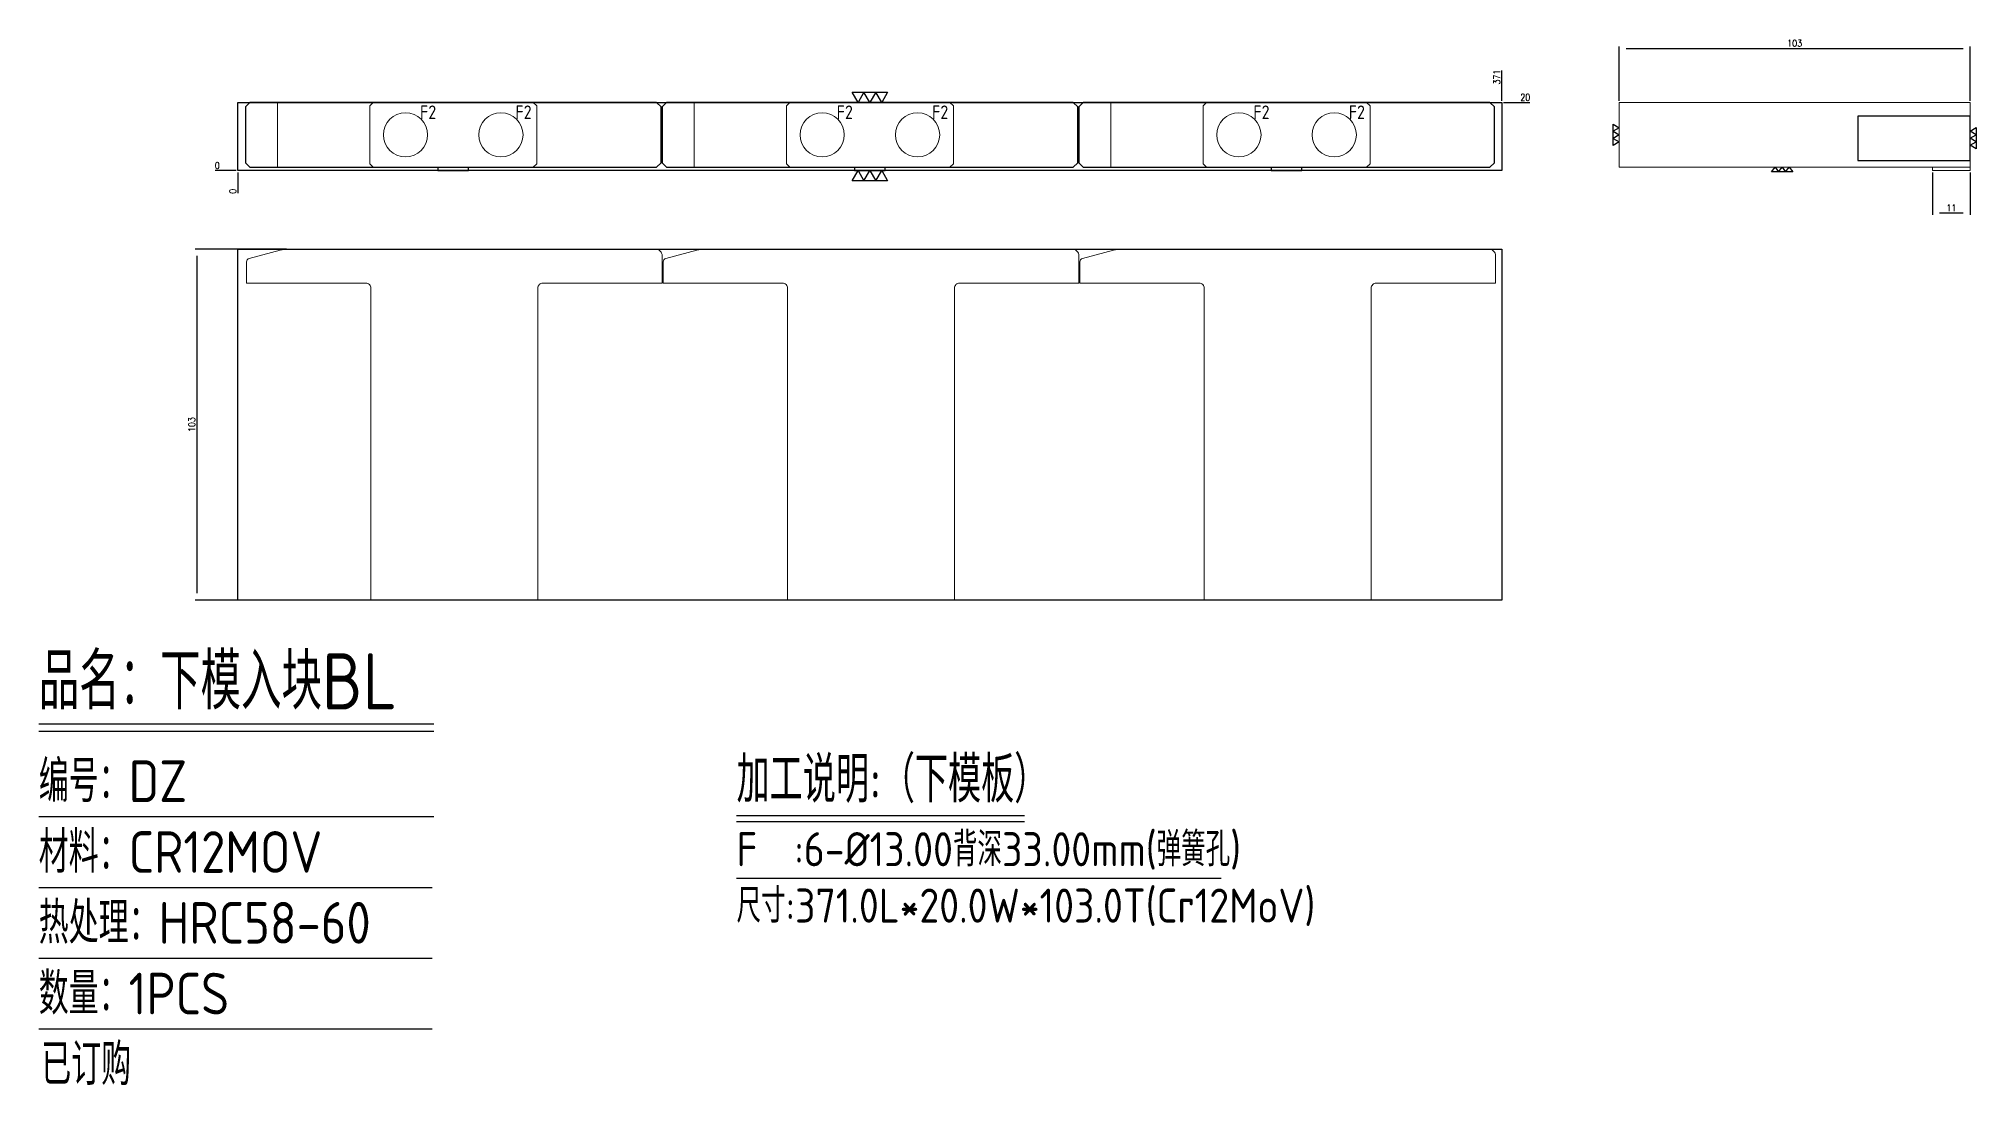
# Model space of a CAD drawing. Header units: millimetres. Extents: x 130648 to 131217, y -5167 to -4860.
import ezdxf
from ezdxf.enums import TextEntityAlignment as Align

# ---------------------------------------------------------------- set-up
doc = ezdxf.new("R2010")
doc.units = ezdxf.units.MM
doc.linetypes.add('HIDDEN', pattern=[0])
for name, color, linetype in [('DIE_P', 2, 'Continuous'), ('DIM', 4, 'Continuous'), ('LB_P', 2, 'Continuous'), ('PRESS', 3, 'Continuous'), ('TEXT', 4, 'Continuous')]:
    doc.layers.add(name, color=color, linetype=linetype)
doc.styles.add('gbenor', font='gbenor.shx', dxfattribs={"bigfont": 'gbcbig.shx'})
doc.styles.get("Standard").update_dxf_attribs({"font": 'txt.shx', "width": 0.85, "bigfont": 'ctxt.shx'})
doc.dimstyles.new('T-2-WX', dxfattribs={"dimtxt": 2, "dimasz": 2, "dimexe": 0.5, "dimexo": 0.5, "dimgap": 0.5, "dimtad": 1, "dimtxsty": 'Standard', "dimblk": 'OPEN30', "dimcen": 0, "dimazin": 3, "dimtfac": 1, "dimtmove": 0, "dimatfit": 3, "dimldrblk": 'OPEN30', "dimlwd": -1, "dimlwe": -1})

# ---------------------------------------------------------------- blocks, each defined once
blk = doc.blocks.new('*D7579')
at = {"layer": 'Defpoints', "color": 0}
for p in [(131214.76, -4863.28), (131111.76, -4879.16), (131214.76, -4879.16)]:
    blk.add_point(p, dxfattribs=at)
at = {"layer": 'DIM', "color": 0}
for p, q in [((131111.76, -4878.66), (131111.76, -4862.78)), ((131113.76, -4863.28), (131212.76, -4863.28)), ((131214.76, -4878.66), (131214.76, -4862.78))]:
    blk.add_line(p, q, dxfattribs=at)
at = {"layer": 'DIM', "color": 0, "insert": (131163.26, -4861.78), "char_height": 2, "attachment_point": 5}
blk.add_mtext('103', dxfattribs=at)
blk = doc.blocks.new('_Open30')
blk = doc.blocks.new('*D7580')
at = {"layer": 'Defpoints', "color": 0}
for p in [(131203.76, -4899.16), (131214.76, -4899.16), (131214.76, -4911.58)]:
    blk.add_point(p, dxfattribs=at)
at = {"layer": 'DIM', "color": 0}
for p, q in [((131203.76, -4899.66), (131203.76, -4912.08)), ((131214.76, -4899.66), (131214.76, -4912.08)), ((131205.76, -4911.58), (131212.76, -4911.58))]:
    blk.add_line(p, q, dxfattribs=at)
at = {"layer": 'DIM', "color": 0, "insert": (131209.26, -4910.08), "char_height": 2, "attachment_point": 5}
blk.add_mtext('11', dxfattribs=at)
blk = doc.blocks.new('*D7581')
at = {"layer": 'Defpoints', "color": 0}
for p in [(131077.32, -4879.16), (131082.32, -4879.16), (130706.32, -4899.16)]:
    blk.add_point(p, dxfattribs=at)
at = {"layer": 'DIM', "color": 0}
blk.add_line((131077.82, -4879.16), (131085.57, -4879.16), dxfattribs=at)
at = {"layer": 'DIM', "color": 0, "insert": (131084.2, -4877.66), "char_height": 2, "attachment_point": 5}
blk.add_mtext('20', dxfattribs=at)
blk = doc.blocks.new('*D7582')
at = {"layer": 'Defpoints', "color": 0}
for p in [(130701.32, -4899.16), (130706.32, -4899.16), (130706.32, -4899.16)]:
    blk.add_point(p, dxfattribs=at)
at = {"layer": 'DIM', "color": 0}
blk.add_line((130705.82, -4899.16), (130699.69, -4899.16), dxfattribs=at)
at = {"layer": 'DIM', "color": 0, "insert": (130700.25, -4897.66), "char_height": 2, "attachment_point": 5}
blk.add_mtext('0', dxfattribs=at)
blk = doc.blocks.new('*D7583')
at = {"layer": 'Defpoints', "color": 0}
for p in [(130706.32, -4899.16), (130706.32, -4899.16), (130706.32, -4904.16)]:
    blk.add_point(p, dxfattribs=at)
at = {"layer": 'DIM', "color": 0}
blk.add_line((130706.32, -4899.66), (130706.32, -4905.79), dxfattribs=at)
at = {"layer": 'DIM', "color": 0, "insert": (130704.82, -4905.22), "char_height": 2, "attachment_point": 5, "rotation": 90}
blk.add_mtext('0', dxfattribs=at)
blk = doc.blocks.new('*D7584')
at = {"layer": 'Defpoints', "color": 0}
for p in [(131077.32, -4874.16), (131077.32, -4879.16), (130706.32, -4899.16)]:
    blk.add_point(p, dxfattribs=at)
at = {"layer": 'DIM', "color": 0}
blk.add_line((131077.32, -4878.66), (131077.32, -4869.77), dxfattribs=at)
at = {"layer": 'DIM', "color": 0, "insert": (131075.82, -4871.71), "char_height": 2, "attachment_point": 5, "rotation": 90}
blk.add_mtext('371', dxfattribs=at)
blk = doc.blocks.new('*D7585')
at = {"layer": 'Defpoints', "color": 0}
for p in [(130721.13, -4922.16), (130694.29, -5025.16), (130745.36, -5025.16)]:
    blk.add_point(p, dxfattribs=at)
at = {"layer": 'DIM', "color": 0}
for p, q in [((130720.63, -4922.16), (130693.79, -4922.16)), ((130694.29, -4924.16), (130694.29, -5023.16)), ((130744.86, -5025.16), (130693.79, -5025.16))]:
    blk.add_line(p, q, dxfattribs=at)
at = {"layer": 'DIM', "color": 0, "insert": (130692.79, -4973.66), "char_height": 2, "attachment_point": 5, "rotation": 90}
blk.add_mtext('103', dxfattribs=at)

msp = doc.modelspace()

# ---------------------------------------------------------------- linework, layer by layer
at = {"layer": 'DIE_P', "linetype": 'Continuous', "lineweight": 15}
for p, q in [((130717.974, -4898.156), (130717.974, -4879.156)), ((130840.274, -4898.156), (130840.274, -4879.156)), ((130962.574, -4898.156), (130962.574, -4879.156)), ((130721.13, -4922.157), (130828.857, -4922.157)), ((130830.857, -4924.157), (130830.857, -4932.157)), ((130843.43, -4922.157), (130951.157, -4922.157)), ((130953.157, -4924.157), (130953.157, -4932.157)), ((130965.73, -4922.157), (131073.457, -4922.157)), ((131075.457, -4924.157), (131075.457, -4932.157)), ((130708.857, -4932.157), (130708.857, -4925.909)), ((130831.157, -4932.157), (130831.157, -4925.909)), ((130953.457, -4932.157), (130953.457, -4925.909)), ((130794.357, -5025.157), (130745.357, -5025.157)), ((130916.657, -5025.157), (130867.657, -5025.157)), ((131038.957, -5025.157), (130989.957, -5025.157))]:
    msp.add_line(p, q, dxfattribs=at)
at = {"layer": 'DIE_P', "linetype": 'Continuous'}
for p, q in [((130765.021, -4898.156), (130774.021, -4898.156)), ((130887.321, -4898.156), (130896.321, -4898.156)), ((131009.621, -4898.156), (131018.621, -4898.156))]:
    msp.add_line(p, q, dxfattribs=at)
at = {"layer": 'DIE_P', "color": 1, "linetype": 'Continuous', "flags": 128}
for points in [[(130765.021, -4899.156), (130774.021, -4899.156), (130774.021, -4898.156), (130829.229, -4898.156), (130830.521, -4896.863), (130830.521, -4880.449), (130829.229, -4879.156), (130709.814, -4879.156), (130708.521, -4880.449), (130708.521, -4896.863), (130709.814, -4898.156), (130765.021, -4898.156)], [(130887.321, -4899.156), (130896.321, -4899.156), (130896.321, -4898.156), (130951.529, -4898.156), (130952.821, -4896.863), (130952.821, -4880.449), (130951.529, -4879.156), (130832.114, -4879.156), (130830.821, -4880.449), (130830.821, -4896.863), (130832.114, -4898.156), (130887.321, -4898.156)], [(131009.621, -4899.156), (131018.621, -4899.156), (131018.621, -4898.156), (131073.829, -4898.156), (131075.121, -4896.863), (131075.121, -4880.449), (131073.829, -4879.156), (130954.414, -4879.156), (130953.121, -4880.449), (130953.121, -4896.863), (130954.414, -4898.156), (131009.621, -4898.156)]]:
    msp.add_lwpolyline(points, close=True, dxfattribs=at)
at = {"layer": 'DIE_P', "linetype": 'HIDDEN', "lineweight": 15, "ltscale": 0.5}
for points in [[(130749.415, -4898.156), (130746.021, -4898.156), (130745.021, -4897.156), (130745.021, -4880.156), (130746.021, -4879.156), (130749.415, -4879.156)], [(130789.628, -4898.156), (130793.021, -4898.156), (130794.021, -4897.156), (130794.021, -4880.156), (130793.021, -4879.156), (130789.628, -4879.156)], [(130871.715, -4898.156), (130868.321, -4898.156), (130867.321, -4897.156), (130867.321, -4880.156), (130868.321, -4879.156), (130871.715, -4879.156)], [(130911.928, -4898.156), (130915.321, -4898.156), (130916.321, -4897.156), (130916.321, -4880.156), (130915.321, -4879.156), (130911.928, -4879.156)], [(130994.015, -4898.156), (130990.621, -4898.156), (130989.621, -4897.156), (130989.621, -4880.156), (130990.621, -4879.156), (130994.015, -4879.156)], [(131034.228, -4898.156), (131037.621, -4898.156), (131038.621, -4897.156), (131038.621, -4880.156), (131037.621, -4879.156), (131034.228, -4879.156)]]:
    msp.add_lwpolyline(points, dxfattribs=at)
at = {"layer": 'DIE_P', "color": 2, "lineweight": 15}
msp.add_lwpolyline([(131111.758, -4898.156), (131214.758, -4898.156), (131214.758, -4879.156), (131111.758, -4879.156)], close=True, dxfattribs=at)
at = {"layer": 'DIE_P', "linetype": 'HIDDEN', "elevation": 0}
msp.add_lwpolyline([(131181.758, -4896.156), (131214.758, -4896.156), (131214.758, -4883.156), (131181.758, -4883.156)], close=True, dxfattribs=at)
at = {"layer": 'DIE_P', "color": 2, "linetype": 'Continuous', "lineweight": 15}
msp.add_lwpolyline([(131203.758, -4898.156), (131203.758, -4899.156), (131214.758, -4899.156), (131214.758, -4898.156)], close=True, dxfattribs=at)
at = {"layer": 'DIE_P', "color": 1, "linetype": 'Continuous', "lineweight": 15}
for points in [[(130721.31, -4922.157, 0.0655435), (130718.722, -4922.498), (130709.598, -4924.943, 0.3394543), (130708.857, -4925.909)], [(130830.857, -4924.157, 0.4142136), (130828.857, -4922.157)], [(130843.61, -4922.157, 0.0655435), (130841.022, -4922.498), (130831.898, -4924.943, 0.3394543), (130831.157, -4925.909)], [(130953.157, -4924.157, 0.4142136), (130951.157, -4922.157)], [(130965.91, -4922.157, 0.0655435), (130963.322, -4922.498), (130954.198, -4924.943, 0.3394543), (130953.457, -4925.909)], [(131075.457, -4924.157, 0.4142136), (131073.457, -4922.157)], [(130745.357, -5025.157), (130745.357, -4933.657, 0.4142136), (130743.857, -4932.157), (130708.857, -4932.157)], [(130830.857, -4932.157), (130795.857, -4932.157, 0.4142136), (130794.357, -4933.657), (130794.357, -5025.157)], [(130867.657, -5025.157), (130867.657, -4933.657, 0.4142136), (130866.157, -4932.157), (130831.157, -4932.157)], [(130953.157, -4932.157), (130918.157, -4932.157, 0.4142136), (130916.657, -4933.657), (130916.657, -5025.157)], [(130989.957, -5025.157), (130989.957, -4933.657, 0.4142136), (130988.457, -4932.157), (130953.457, -4932.157)], [(131075.457, -4932.157), (131040.457, -4932.157, 0.4142136), (131038.957, -4933.657), (131038.957, -5025.157)]]:
    msp.add_lwpolyline(points, format="xyb", dxfattribs=at)
at = {"layer": 'DIE_P', "linetype": 'HIDDEN', "lineweight": 15, "ltscale": 0.5}
for centre in [(130755.521, -4888.656), (130783.521, -4888.656), (130877.821, -4888.656), (130905.821, -4888.656), (131000.121, -4888.656), (131028.121, -4888.656)]:
    msp.add_circle(centre, 6.5, dxfattribs=at)
at = {"layer": 'DIM', "color": 4, "linetype": 'Continuous', "lineweight": 25}
for p, q in [((130647.869, -5061.504), (130763.864, -5061.504)), ((130647.869, -5063.642), (130763.864, -5063.642)), ((130647.869, -5088.685), (130763.864, -5088.685)), ((130647.869, -5109.452), (130763.36, -5109.452)), ((130647.869, -5130.219), (130763.36, -5130.219)), ((130647.869, -5150.986), (130763.36, -5150.986))]:
    msp.add_line(p, q, dxfattribs=at)
at = {"layer": 'LB_P', "color": 4}
for points in [[(131109.958, -4885.538), (131111.758, -4886.578), (131109.958, -4887.617), (131111.758, -4888.656), (131109.958, -4889.695), (131111.758, -4890.735), (131109.958, -4891.774), (131109.958, -4885.538)], [(131156.462, -4899.556), (131157.501, -4898.156), (131158.54, -4899.556), (131159.579, -4898.156), (131160.618, -4899.556), (131161.658, -4898.156), (131162.697, -4899.556), (131156.462, -4899.556)]]:
    msp.add_lwpolyline(points, close=True, dxfattribs=at)
at = {"layer": 'LB_P', "color": 4, "elevation": 0}
msp.add_lwpolyline([(131216.558, -4892.774), (131214.758, -4891.735), (131216.558, -4890.695), (131214.758, -4889.656), (131216.558, -4888.617), (131214.758, -4887.578), (131216.558, -4886.538), (131216.558, -4892.774)], close=True, dxfattribs=at)
at = {"layer": 'PRESS', "color": 8, "linetype": 'HIDDEN'}
for points in [[(130706.321, -4899.156), (130706.321, -4879.156), (131077.321, -4879.156), (131077.321, -4899.156)], [(130706.321, -4922.157), (131077.321, -4922.157), (131077.321, -5025.157), (130706.321, -5025.157)]]:
    msp.add_lwpolyline(points, close=True, dxfattribs=at)
at = {"layer": 'PRESS', "color": 4}
for points in [[(130897.018, -4876.156), (130895.286, -4879.156), (130893.554, -4876.156), (130891.821, -4879.156), (130890.089, -4876.156), (130888.357, -4879.156), (130886.625, -4876.156), (130897.018, -4876.156)], [(130886.625, -4902.156), (130888.357, -4899.156), (130890.089, -4902.156), (130891.821, -4899.156), (130893.554, -4902.156), (130895.286, -4899.156), (130897.018, -4902.156), (130886.625, -4902.156)]]:
    msp.add_lwpolyline(points, close=True, dxfattribs=at)
at = {"layer": 'TEXT', "color": 3}
for p, q in [((130852.683, -5088.399), (130937.163, -5088.399)), ((130852.683, -5090.149), (130937.163, -5090.149)), ((130852.683, -5106.749), (130994.91, -5106.749))]:
    msp.add_line(p, q, dxfattribs=at)

# ---------------------------------------------------------------- texts
at = {"layer": 'DIM', "color": 3, "linetype": 'Continuous', "lineweight": 25, "style": 'gbenor'}
for s, height, p in [('品名：下模入块BL', 16.4914, (130647.869, -5057.229)), ('编号：DZ', 12.2159, (130647.869, -5084.409)), ('材料：CR12MOV', 12.2159, (130647.869, -5105.176)), ('热处理：HRC58-60', 12.21589, (130647.869, -5125.943)), ('数量：1PCS', 12.2159, (130647.869, -5146.71)), ('已订购', 12.2159, (130648.612, -5167.477))]:
    msp.add_text(s, height=height, dxfattribs=at).set_placement(p)
at = {"layer": 'TEXT', "color": 4, "style": 'gbenor'}
for p in [(130762.145, -4882.033), (130790.145, -4882.033), (130884.445, -4882.033), (130912.445, -4882.033), (131006.745, -4882.033), (131034.745, -4882.033)]:
    msp.add_text('F2', height=4, dxfattribs=at).set_placement(p, align=Align.MIDDLE_CENTER)
for s, height, p in [('加工说明:（下模板）', 13.5, (130852.683, -5084.549)), ('F  :6-%%C13.00背深33.00mm(弹簧孔)', 10, (130852.683, -5103.249)), ('尺寸:371.0L*20.0W*103.0T(Cr12MoV)', 10, (130852.683, -5119.789))]:
    msp.add_text(s, height=height, dxfattribs=at).set_placement(p)

# ---------------------------------------------------------------- dimensions: what is measured, and where the dimension line sits
at = {"layer": 'DIM', "color": 4}
for base, p1, p2, picture, middle in [((131214.758, -4863.282), (131111.758, -4879.156), (131214.758, -4879.156), '*D7579', (131163.258, -4861.782)), ((131214.758, -4911.581), (131203.758, -4899.156), (131214.758, -4899.156), '*D7580', (131209.258, -4910.081))]:
    dim = msp.add_linear_dim(base=base, p1=p1, p2=p2, dimstyle='T-2-WX', dxfattribs=at)
    dim.commit()
    dim.dimension.update_dxf_attribs({"geometry": picture, "text_midpoint": middle})
for feature_location, offset, dtype, origin, picture, middle in [((131077.321, -4879.156), (0, 5), 1, (130706.321, -4899.156), '*D7584', (131075.821, -4871.713)), ((131077.321, -4879.156), (5, 0), 0, (130706.321, -4899.156), '*D7581', (131084.198, -4877.656)), ((130706.321466296, -4899.156050628), (-5, 0), 0, (130706.321466296, -4899.156050628), '*D7582', (130700.25479963, -4897.656050628)), ((130706.321466296, -4899.156050628), (0, -5), 1, (130706.321466296, -4899.156050628), '*D7583', (130704.821466296, -4905.222717294))]:
    dim = msp.add_ordinate_dim(feature_location=feature_location, offset=offset, dtype=dtype, origin=origin, dimstyle='T-2-WX', dxfattribs=at)
    dim.commit()
    dim.dimension.update_dxf_attribs({"geometry": picture, "text_midpoint": middle})
dim = msp.add_linear_dim(base=(130694.292, -5025.157), p1=(130721.13, -4922.157), p2=(130745.357, -5025.157), angle=90, dimstyle='T-2-WX', dxfattribs=at)
dim.commit()
dim.dimension.update_dxf_attribs({"geometry": '*D7585', "text_midpoint": (130692.792, -4973.657)})

doc.saveas('drawing.dxf')
